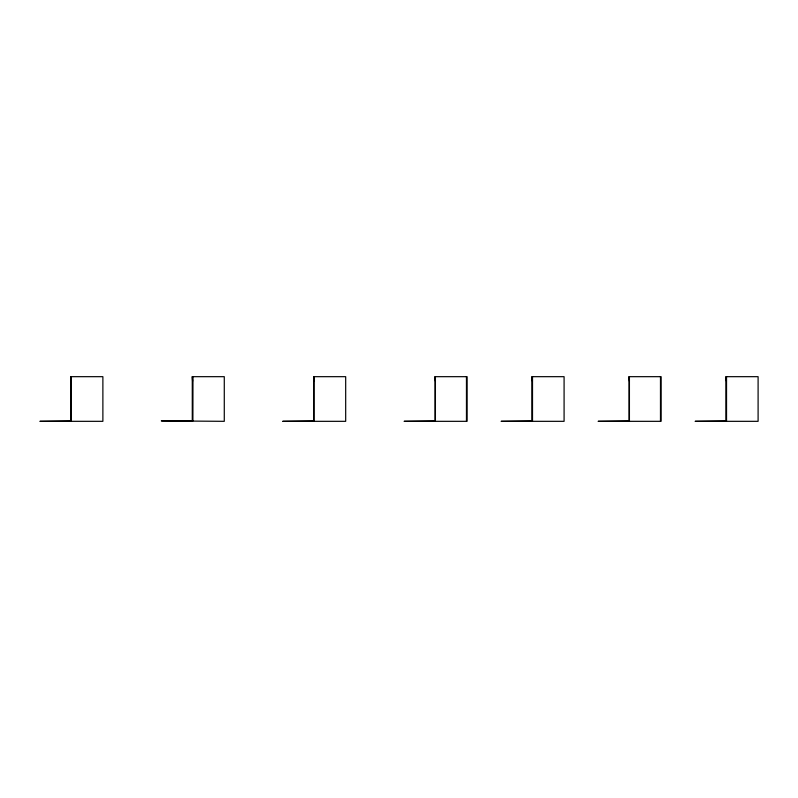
<?xml version="1.0" encoding="UTF-8"?>
<svg xmlns="http://www.w3.org/2000/svg" width="798" height="798" viewBox="0 0 798 798"><rect width="100%" height="100%" fill="white"/><g stroke="black" fill="none" stroke-linecap="round" stroke-linejoin="round"><path stroke-width="1.2" d="M70.882 420.865L70.882 376.676L102.882 376.676L102.882 421.324L39.9 421.324L71.291 420.865L71.291 376.676M192.278 420.865L192.278 376.676L224.278 376.676L224.278 421.324L161.296 420.865L192.687 420.865L192.687 376.676L192.607 421.324M313.674 420.865L313.674 376.676L345.684 376.676L345.684 421.324L282.701 421.324L314.083 420.865M435.08 420.865L435.08 376.676L467.079 376.676L467.079 421.324L404.097 421.324L435.489 420.865M532.086 420.865L532.086 376.676L564.086 376.676L564.086 421.324L501.104 421.324L532.495 420.865L532.495 376.676M629.093 420.865L629.093 376.676L661.093 376.676L661.093 421.324L598.111 421.324L629.502 420.865M726.1 420.865L726.1 376.676L758.1 376.676L758.1 421.324L695.118 421.324L726.509 420.865L726.509 376.676M726.1 376.676L726.429 381.175M629.093 376.676L629.423 381.175M532.086 376.676L532.416 381.175M435.08 376.676L435.409 381.175M313.674 376.676L314.003 381.175M192.278 376.676L192.607 381.175M70.882 376.676L71.212 381.175M726.429 376.676L726.429 421.324M660.475 376.676L660.475 420.865M629.423 376.676L629.423 421.324M532.416 376.676L532.416 421.324M466.461 376.676L466.461 420.865M435.409 376.676L435.409 421.324M314.003 376.676L314.003 421.324M71.212 376.676L71.212 421.324"/></g></svg>
